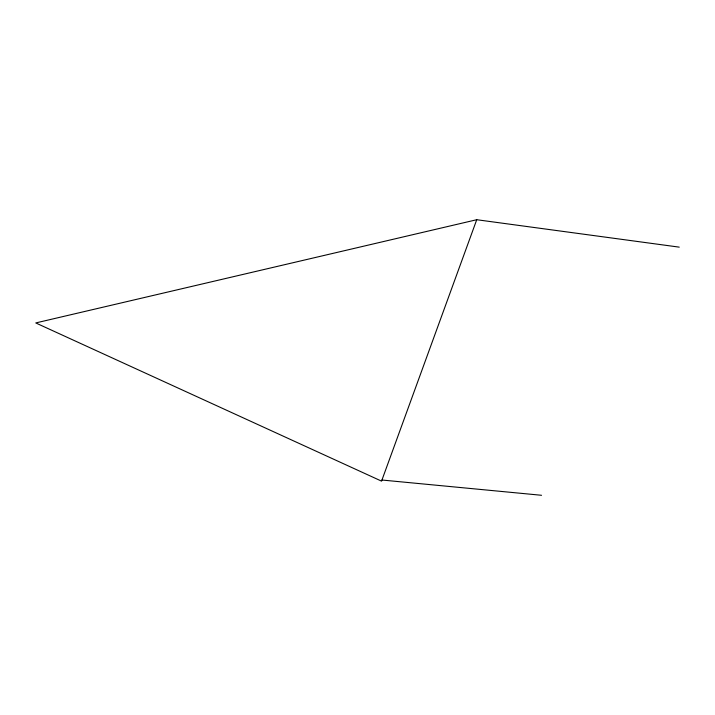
<?xml version="1.0" encoding="UTF-8"?>
<svg xmlns="http://www.w3.org/2000/svg" width="715" height="715" viewBox="0 0 715 715"><rect width="100%" height="100%" fill="white"/><g stroke="black" fill="none" stroke-linecap="round" stroke-linejoin="round"><path stroke-width="1.07" d="M476.735 219.72L381.551 481.132L35.75 322.939L476.735 219.72L679.25 247.14M381.953 480.024L541.541 495.281"/></g></svg>
